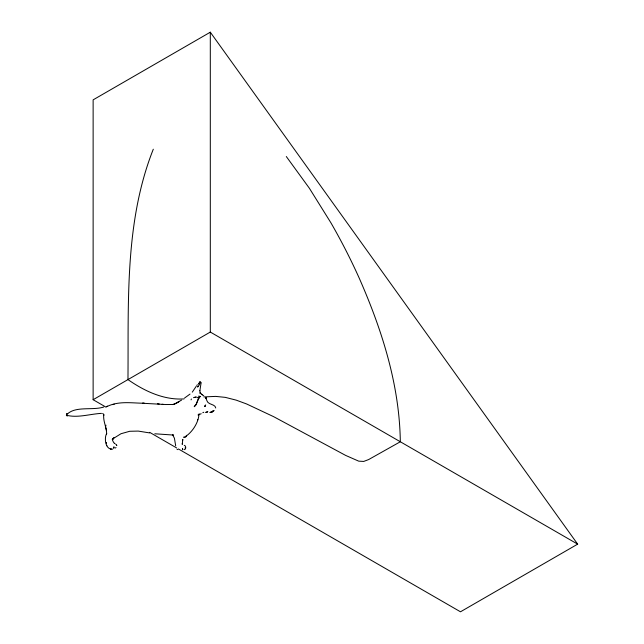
<?xml version="1.0" encoding="UTF-8"?>
<svg xmlns="http://www.w3.org/2000/svg" width="644" height="644" viewBox="0 0 644 644"><rect width="100%" height="100%" fill="white"/><g stroke="black" fill="none" stroke-linecap="round" stroke-linejoin="round"><path stroke-width="0.97" d="M113.908 448.152L113.883 446.856M199.865 390.747L200.252 393.347L199.946 392.929L202.385 394.788L201.934 394.482M199.865 390.795L200.92 383.872M213.059 410.566L212.85 411.13M204.84 406.308L205.702 404.875M198.94 414.591C198.521 421.812 193.103 431.705 184.973 436.898M194.456 406.718L196.267 404.368L197.161 401.937M182.558 440.375L182.695 439.908L182.3 444.424L182.147 443.74M200.26 396.519L198.239 398.958L195.945 404.826M204.929 406.461L205.114 405.728M197.475 401.164L198.996 397.952M182.598 440.238L182.936 439.369M198.497 384.146L199.809 381.989L200.775 382.262L200.96 383.22M197.636 419.856L197.772 419.486M215.732 407.998C215.378 403.981 208.06 404.867 206.949 400.81L205.798 397.742M198.972 414.43L199.278 413.923L198.054 414.986L201.194 413.754M191.067 399.86L191.421 398.998M153.296 149.215C124.421 222.019 128.663 302.704 127.963 379.598C144.304 390.98 163.632 400.23 184.031 398.918M182.687 449.762L182.445 448.514M205.042 406.195L205.356 405.503M105.97 425.169L105.511 427.004L106.518 430.337M194.19 406.581L196.042 404.335M198.843 383.558L199.817 382.286M192.282 392.148L196.251 386.263M197.636 386.964L197.998 386.384M200.179 396.318L198.859 397.63M197.845 386.851L199.68 384.291M116.041 447.54L115.187 448.071M196.798 385.458L197.338 384.718M212.794 411.21L212.15 411.806M214.178 410.542L212.254 412.007L209.944 412.466L212.069 411.854M113.062 438.62L112.281 439.377L113.062 438.62L112.515 440.335L113.819 442.79L114.97 443.603L114.584 443.314M197.273 397.767L198.046 397.227M184.53 398.056L190.004 394.088M202.804 412.724L203.778 412.265M181.519 400.149L173.622 404.456L175.007 403.957L172.439 404.537L173.123 404.496L165.774 404.529L142.469 403.249L144.345 403.265C131.98 403.144 119.196 400.818 107.524 406.275M112.813 438.854L113.658 438.323L112.459 439.063L121 433.726L129.726 431.279L138.243 431.086L149.682 432.929M176.432 403.2L178.863 401.808M177.47 402.629L178.477 402.041M178.436 448.965L460.484 611.8L577.66 544.148L210.306 32.2L93.13 99.852L93.13 399.707L106.188 407.25M93.13 399.707L210.306 332.054L577.66 544.148M185.102 437.284L186.309 436.503L186.43 435.32M196.13 396.744L193.627 397.67M113.481 448.047L114.028 447.121M114.278 437.622L113.545 437.743M114.246 404.166L112.7 404.641M199.688 381.908L200.711 382.117L200.872 383.14M184.224 449.641L185.408 449.037L185.222 447.757C185.673 450.124 186.454 445.527 184.24 445.342M106.598 406.509L107.629 406.267L106.679 406.493M210.886 412.313L210.274 412.426M194.198 397.485L196.203 397.388M103.797 407C92.591 410.808 74.205 405.438 66.34 415.187C77.409 418.23 90.015 413.963 101.47 413.376M199.117 396.004L198.73 396.052M203.907 396.929L215.651 396.398L225.295 397.364L236.235 400.149L246.604 403.965L273.708 416.708L345.651 455.413L358.716 461.152L363.723 461.426L368.674 459.542L400.318 441.76C399.562 384.726 381.828 329.366 358.982 277.604A359.408 207.505 60 0 0 330.847 222.695L309.394 188.281L286.306 156.532M198.521 397.115L199.012 397.074M205.669 412.297L206.402 412.281M206.032 412.345L207.561 412.353M206.853 411.524L207.851 411.54M112.7 449.158C104.875 449.971 104.223 437.187 106.63 433.694L106.654 434.024C106.679 427.342 102.951 421.184 103.74 414.599M172.801 435.014L154.818 433.782M159.213 403.949L157.418 403.788M162.167 404.287L163.262 404.4M67.403 415.855L67.531 415.879M173.606 435.014L172.52 434.62L174.411 438.202L175.691 445.841M177.816 449.649L176.979 449.23M149.714 432.374L176.698 447.958M201.395 394.12L203.762 395.786M102.638 413.472L103.426 414.003M115.775 444.296L116.58 445.076M205.645 397.573L206.313 398.499L205.911 397.871M205.605 397.541L205.951 397.952M182.421 448.739L182.791 449.399M116.677 445.117L116.854 445.543M206.257 398.386L206.378 398.62M103.877 414.688L103.998 415.114M106.88 445.785L106.832 445.592M210.306 32.2L210.306 332.054M184.063 437.018L183.918 437.55L184.031 436.986M198.859 415.09L198.859 415.09M185.424 448.272L185.416 448.296M67.169 413.464L66.767 413.947L67.169 413.464M111.05 449.005L110.406 448.916L111.05 449.005M66.984 415.742L66.549 415.525L66.984 415.742M106.324 442.831L106.429 443.297L106.324 442.831"/></g></svg>
